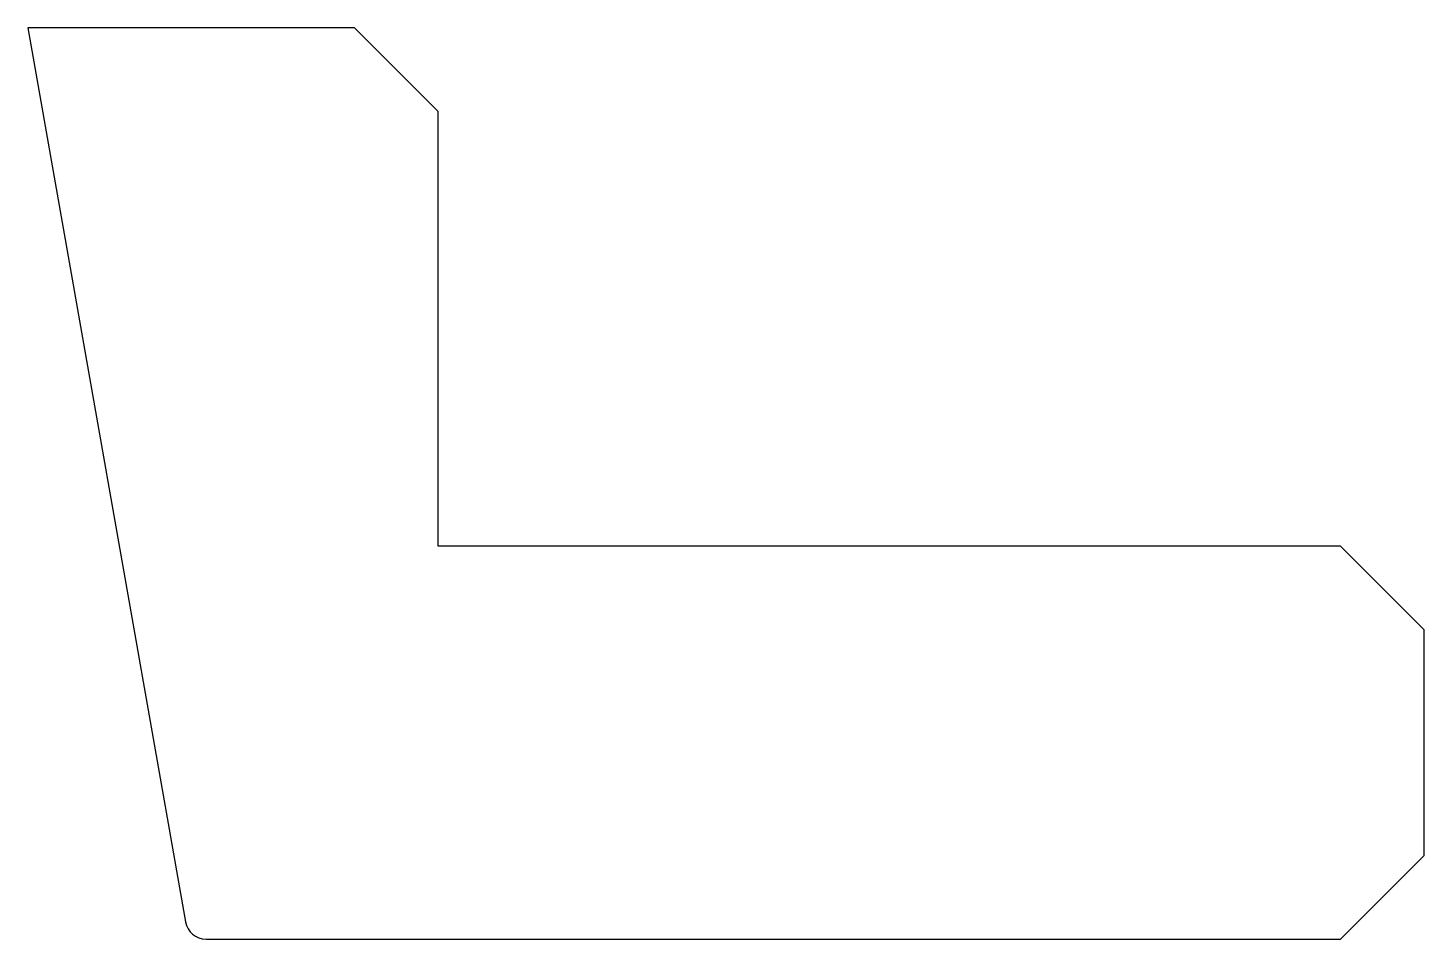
# Model space of a CAD drawing. Extents: x 2150.6 to 2167.3, y 1542.2 to 1553.1.
import ezdxf

# ---------------------------------------------------------------- set-up
doc = ezdxf.new("R2010")
doc.units = 0
doc.layers.get('0').update_dxf_attribs({"linetype": 'CONTINUOUS'})

msp = doc.modelspace()

# ---------------------------------------------------------------- linework, layer by layer
for p, q in [((2154.461, 1553.114), (2150.551, 1553.114)), ((2150.551, 1553.114), (2152.437, 1542.421)), ((2154.461, 1553.114), (2155.461, 1552.114)), ((2155.461, 1546.914), (2155.461, 1552.114)), ((2166.261, 1546.914), (2155.461, 1546.914)), ((2166.261, 1546.914), (2167.261, 1545.914)), ((2167.261, 1543.214), (2167.261, 1545.914)), ((2167.261, 1543.214), (2166.261, 1542.214)), ((2152.683, 1542.214), (2166.261, 1542.214))]:
    msp.add_line(p, q)
msp.add_arc((2152.683, 1542.464), 0.25, 190, 270)

doc.saveas('drawing.dxf')
